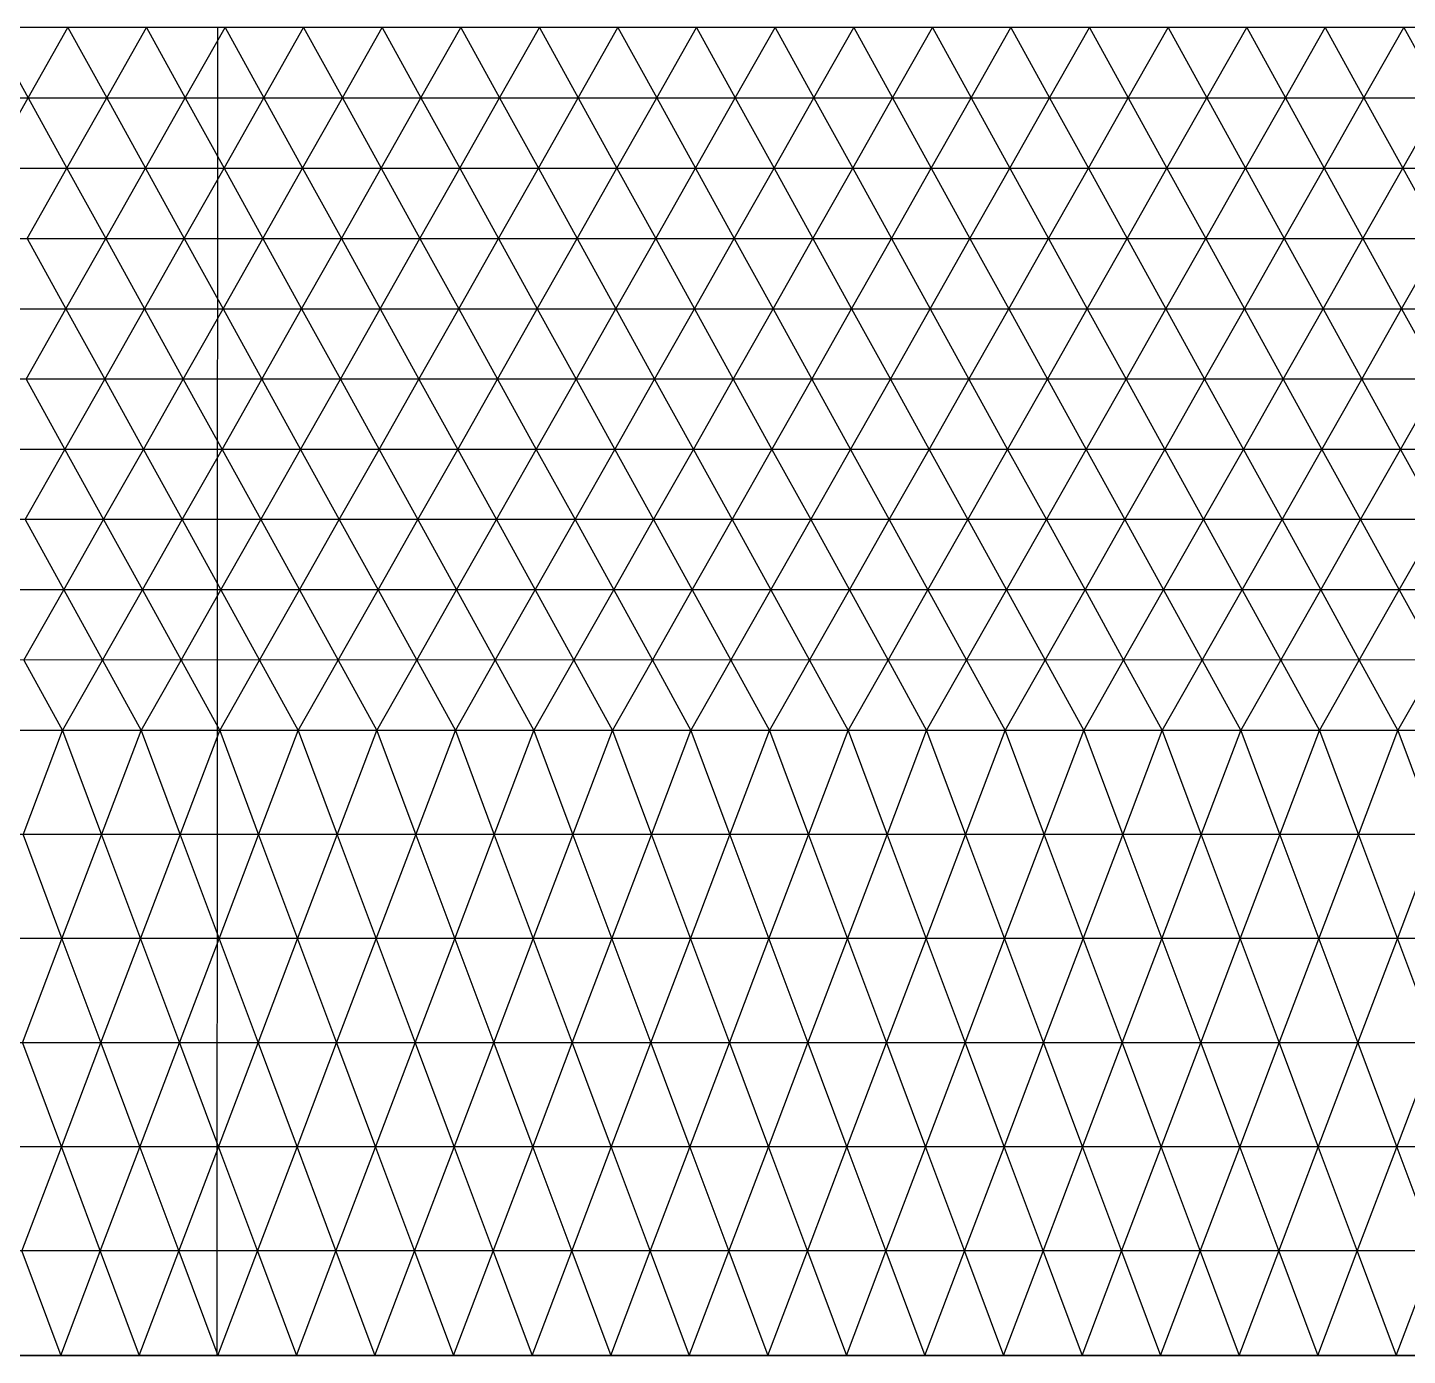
# Model space of a CAD drawing. Extents: x 0.18 to 10.14, y 0.02 to 7.38.
# Drawn here: x 5.859 to 6.559, y 1.157 to 1.83 of the extents above; entities that cross this region are included whole.
import ezdxf

# ---------------------------------------------------------------- set-up
doc = ezdxf.new("R2010")
doc.units = 0
doc.layers.add('1', color=7, linetype='CONTINUOUS')

msp = doc.modelspace()

# ---------------------------------------------------------------- linework, layer by layer
at = {"layer": '1', "color": 253}
for p, q in [((7.354183, 1.830233), (0.620165, 1.830233)), ((5.840025, 1.830233), (5.859694, 1.794582)), ((5.859694, 1.794582), (5.879871, 1.830233)), ((5.879871, 1.830233), (5.899539, 1.794582)), ((5.899539, 1.794582), (5.919717, 1.830233)), ((5.919717, 1.830233), (5.939383, 1.794582)), ((5.939383, 1.794582), (5.959564, 1.830233)), ((5.959564, 1.830233), (5.979227, 1.794582)), ((5.979227, 1.794582), (5.99941, 1.830233)), ((5.99941, 1.830233), (6.019071, 1.794582)), ((6.019071, 1.794582), (6.039256, 1.830233)), ((6.039256, 1.830233), (6.058915, 1.794582)), ((6.058915, 1.794582), (6.079103, 1.830233)), ((6.079103, 1.830233), (6.09876, 1.794582)), ((6.09876, 1.794582), (6.118948, 1.830233)), ((6.118948, 1.830233), (6.138604, 1.794582)), ((6.138604, 1.794582), (6.158795, 1.830233)), ((6.158795, 1.830233), (6.178448, 1.794582)), ((6.178448, 1.794582), (6.198641, 1.830233)), ((6.198641, 1.830233), (6.218293, 1.794582)), ((6.218293, 1.794582), (6.238488, 1.830233)), ((6.238488, 1.830233), (6.258136, 1.794582)), ((6.258136, 1.794582), (6.278334, 1.830233)), ((6.278334, 1.830233), (6.297981, 1.794582)), ((6.297981, 1.794582), (6.318181, 1.830233)), ((6.318181, 1.830233), (6.337825, 1.794582)), ((6.337825, 1.794582), (6.358027, 1.830233)), ((6.358027, 1.830233), (6.377669, 1.794582)), ((6.377669, 1.794582), (6.397872, 1.830233)), ((6.397872, 1.830233), (6.417514, 1.794582)), ((6.417514, 1.794582), (6.437719, 1.830233)), ((6.437719, 1.830233), (6.457358, 1.794582)), ((6.457358, 1.794582), (6.477565, 1.830233)), ((6.477565, 1.830233), (6.497202, 1.794582)), ((6.497202, 1.794582), (6.517411, 1.830233)), ((6.517411, 1.830233), (6.537046, 1.794582)), ((6.537046, 1.794582), (6.557257, 1.830233)), ((6.557257, 1.830233), (6.57689, 1.794582)), ((7.254146, 1.79444), (0.620165, 1.794582)), ((5.839523, 1.758931), (5.859694, 1.794582)), ((5.859694, 1.794582), (5.879365, 1.758931)), ((5.879365, 1.758931), (5.899539, 1.794582)), ((5.899539, 1.794582), (5.919207, 1.758931)), ((5.919207, 1.758931), (5.939383, 1.794582)), ((5.939383, 1.794582), (5.959049, 1.758931)), ((5.959049, 1.758931), (5.979227, 1.794582)), ((5.979227, 1.794582), (5.998891, 1.758931)), ((5.998891, 1.758931), (6.019071, 1.794582)), ((6.019071, 1.794582), (6.038734, 1.758931)), ((6.038734, 1.758931), (6.058915, 1.794582)), ((6.058915, 1.794582), (6.078576, 1.758931)), ((6.078576, 1.758931), (6.09876, 1.794582)), ((6.09876, 1.794582), (6.118419, 1.758931)), ((6.118419, 1.758931), (6.138604, 1.794582)), ((6.138604, 1.794582), (6.158261, 1.758931)), ((6.158261, 1.758931), (6.178448, 1.794582)), ((6.178448, 1.794582), (6.198102, 1.758931)), ((6.198102, 1.758931), (6.218293, 1.794582)), ((6.218293, 1.794582), (6.237945, 1.758931)), ((6.237945, 1.758931), (6.258136, 1.794582)), ((6.258136, 1.794582), (6.277787, 1.758931)), ((6.277787, 1.758931), (6.297981, 1.794582)), ((6.297981, 1.794582), (6.31763, 1.758931)), ((6.31763, 1.758931), (6.337825, 1.794582)), ((6.337825, 1.794582), (6.357472, 1.758931)), ((6.357472, 1.758931), (6.377669, 1.794582)), ((6.377669, 1.794582), (6.397314, 1.758931)), ((6.397314, 1.758931), (6.417514, 1.794582)), ((6.417514, 1.794582), (6.437156, 1.758931)), ((6.437156, 1.758931), (6.457358, 1.794582)), ((6.457358, 1.794582), (6.476998, 1.758932)), ((6.476998, 1.758932), (6.497202, 1.794582)), ((6.497202, 1.794582), (6.51684, 1.758932)), ((6.51684, 1.758932), (6.537046, 1.794582)), ((6.537046, 1.794582), (6.556683, 1.758932)), ((6.556683, 1.758932), (6.57689, 1.794582)), ((7.233879, 1.758769), (0.620165, 1.758931)), ((5.859196, 1.723281), (5.879365, 1.758931)), ((5.879365, 1.758931), (5.899036, 1.723281)), ((5.899036, 1.723281), (5.919207, 1.758931)), ((5.919207, 1.758931), (5.938876, 1.723281)), ((5.938876, 1.723281), (5.959049, 1.758931)), ((5.959049, 1.758931), (5.978716, 1.723281)), ((5.978716, 1.723281), (5.998891, 1.758931)), ((5.998891, 1.758931), (6.018557, 1.723281)), ((6.018557, 1.723281), (6.038734, 1.758931)), ((6.038734, 1.758931), (6.058397, 1.723281)), ((6.058397, 1.723281), (6.078576, 1.758931)), ((6.078576, 1.758931), (6.098237, 1.723281)), ((6.098237, 1.723281), (6.118419, 1.758931)), ((6.118419, 1.758931), (6.138077, 1.723281)), ((6.138077, 1.723281), (6.158261, 1.758931)), ((6.158261, 1.758931), (6.177917, 1.723281)), ((6.177917, 1.723281), (6.198102, 1.758931)), ((6.198102, 1.758931), (6.217757, 1.723281)), ((6.217757, 1.723281), (6.237945, 1.758931)), ((6.237945, 1.758931), (6.257598, 1.723281)), ((6.257598, 1.723281), (6.277787, 1.758931)), ((6.277787, 1.758931), (6.297438, 1.723281)), ((6.297438, 1.723281), (6.31763, 1.758931)), ((6.31763, 1.758931), (6.337278, 1.723281)), ((6.337278, 1.723281), (6.357472, 1.758931)), ((6.357472, 1.758931), (6.377118, 1.723281)), ((6.377118, 1.723281), (6.397314, 1.758931)), ((6.397314, 1.758931), (6.416958, 1.723281)), ((6.416958, 1.723281), (6.437156, 1.758931)), ((6.437156, 1.758931), (6.456799, 1.723281)), ((6.456799, 1.723281), (6.476998, 1.758932)), ((6.476998, 1.758932), (6.496638, 1.723281)), ((6.496638, 1.723281), (6.51684, 1.758932)), ((6.51684, 1.758932), (6.536479, 1.723281)), ((6.536479, 1.723281), (6.556683, 1.758932)), ((6.556683, 1.758932), (6.576319, 1.723281)), ((7.213634, 1.72314), (0.620165, 1.723281)), ((5.859196, 1.723281), (5.878867, 1.68763)), ((5.878867, 1.68763), (5.899036, 1.723281)), ((5.899036, 1.723281), (5.918705, 1.68763)), ((5.918705, 1.68763), (5.938876, 1.723281)), ((5.938876, 1.723281), (5.958543, 1.68763)), ((5.958543, 1.68763), (5.978716, 1.723281)), ((5.978716, 1.723281), (5.998381, 1.68763)), ((5.998381, 1.68763), (6.018557, 1.723281)), ((6.018557, 1.723281), (6.038219, 1.68763)), ((6.038219, 1.68763), (6.058397, 1.723281)), ((6.058397, 1.723281), (6.078057, 1.68763)), ((6.078057, 1.68763), (6.098237, 1.723281)), ((6.098237, 1.723281), (6.117895, 1.68763)), ((6.117895, 1.68763), (6.138077, 1.723281)), ((6.138077, 1.723281), (6.157734, 1.68763)), ((6.157734, 1.68763), (6.177917, 1.723281)), ((6.177917, 1.723281), (6.197572, 1.68763)), ((6.197572, 1.68763), (6.217757, 1.723281)), ((6.217757, 1.723281), (6.23741, 1.68763)), ((6.23741, 1.68763), (6.257598, 1.723281)), ((6.257598, 1.723281), (6.277248, 1.68763)), ((6.277248, 1.68763), (6.297438, 1.723281)), ((6.297438, 1.723281), (6.317086, 1.68763)), ((6.317086, 1.68763), (6.337278, 1.723281)), ((6.337278, 1.723281), (6.356925, 1.68763)), ((6.356925, 1.68763), (6.377118, 1.723281)), ((6.377118, 1.723281), (6.396763, 1.68763)), ((6.396763, 1.68763), (6.416958, 1.723281)), ((6.416958, 1.723281), (6.436601, 1.68763)), ((6.436601, 1.68763), (6.456799, 1.723281)), ((6.456799, 1.723281), (6.476439, 1.68763)), ((6.476439, 1.68763), (6.496638, 1.723281)), ((6.496638, 1.723281), (6.516277, 1.68763)), ((6.516277, 1.68763), (6.536479, 1.723281)), ((6.536479, 1.723281), (6.556115, 1.68763)), ((6.556115, 1.68763), (6.576319, 1.723281)), ((7.392465, 1.687346), (0.620165, 1.68763)), ((5.858697, 1.651979), (5.878867, 1.68763)), ((5.878867, 1.68763), (5.898533, 1.651979)), ((5.898533, 1.651979), (5.918705, 1.68763)), ((5.918705, 1.68763), (5.938369, 1.651979)), ((5.938369, 1.651979), (5.958543, 1.68763)), ((5.958543, 1.68763), (5.978206, 1.651979)), ((5.978206, 1.651979), (5.998381, 1.68763)), ((5.998381, 1.68763), (6.018042, 1.651979)), ((6.018042, 1.651979), (6.038219, 1.68763)), ((6.038219, 1.68763), (6.057878, 1.651979)), ((6.057878, 1.651979), (6.078057, 1.68763)), ((6.078057, 1.68763), (6.097714, 1.651979)), ((6.097714, 1.651979), (6.117895, 1.68763)), ((6.117895, 1.68763), (6.13755, 1.651979)), ((6.13755, 1.651979), (6.157734, 1.68763)), ((6.157734, 1.68763), (6.177386, 1.651979)), ((6.177386, 1.651979), (6.197572, 1.68763)), ((6.197572, 1.68763), (6.217222, 1.65198)), ((6.217222, 1.65198), (6.23741, 1.68763)), ((6.23741, 1.68763), (6.257058, 1.65198)), ((6.257058, 1.65198), (6.277248, 1.68763)), ((6.277248, 1.68763), (6.296895, 1.65198)), ((6.296895, 1.65198), (6.317086, 1.68763)), ((6.317086, 1.68763), (6.33673, 1.65198)), ((6.33673, 1.65198), (6.356925, 1.68763)), ((6.356925, 1.68763), (6.376566, 1.65198)), ((6.376566, 1.65198), (6.396763, 1.68763)), ((6.396763, 1.68763), (6.416403, 1.65198)), ((6.416403, 1.65198), (6.436601, 1.68763)), ((6.436601, 1.68763), (6.456239, 1.65198)), ((6.456239, 1.65198), (6.476439, 1.68763)), ((6.476439, 1.68763), (6.496075, 1.65198)), ((6.496075, 1.65198), (6.516277, 1.68763)), ((6.516277, 1.68763), (6.535911, 1.65198)), ((6.535911, 1.65198), (6.556115, 1.68763)), ((6.556115, 1.68763), (6.575747, 1.65198)), ((7.372298, 1.651848), (0.620165, 1.651979)), ((5.858697, 1.651979), (5.878357, 1.616329)), ((5.878357, 1.616329), (5.898533, 1.651979)), ((5.898533, 1.651979), (5.918192, 1.616329)), ((5.918192, 1.616329), (5.938369, 1.651979)), ((5.938369, 1.651979), (5.958026, 1.616329)), ((5.958026, 1.616329), (5.978206, 1.651979)), ((5.978206, 1.651979), (5.99786, 1.616329)), ((5.99786, 1.616329), (6.018042, 1.651979)), ((6.018042, 1.651979), (6.037694, 1.616329)), ((6.037694, 1.616329), (6.057878, 1.651979)), ((6.057878, 1.651979), (6.077528, 1.616329)), ((6.077528, 1.616329), (6.097714, 1.651979)), ((6.097714, 1.651979), (6.117362, 1.616329)), ((6.117362, 1.616329), (6.13755, 1.651979)), ((6.13755, 1.651979), (6.157197, 1.616329)), ((6.157197, 1.616329), (6.177386, 1.651979)), ((6.177386, 1.651979), (6.197031, 1.616329)), ((6.197031, 1.616329), (6.217222, 1.65198)), ((6.217222, 1.65198), (6.236865, 1.616329)), ((6.236865, 1.616329), (6.257058, 1.65198)), ((6.257058, 1.65198), (6.276699, 1.616329)), ((6.276699, 1.616329), (6.296895, 1.65198)), ((6.296895, 1.65198), (6.316533, 1.616329)), ((6.316533, 1.616329), (6.33673, 1.65198)), ((6.33673, 1.65198), (6.356367, 1.616329)), ((6.356367, 1.616329), (6.376566, 1.65198)), ((6.376566, 1.65198), (6.396201, 1.616329)), ((6.396201, 1.616329), (6.416403, 1.65198)), ((6.416403, 1.65198), (6.436035, 1.616329)), ((6.436035, 1.616329), (6.456239, 1.65198)), ((6.456239, 1.65198), (6.475869, 1.616329)), ((6.475869, 1.616329), (6.496075, 1.65198)), ((6.496075, 1.65198), (6.515703, 1.616329)), ((6.515703, 1.616329), (6.535911, 1.65198)), ((6.535911, 1.65198), (6.555537, 1.616329)), ((6.555537, 1.616329), (6.575747, 1.65198)), ((7.352084, 1.61627), (0.620165, 1.616329)), ((5.858174, 1.580678), (5.878357, 1.616329)), ((5.878357, 1.616329), (5.898006, 1.580678)), ((5.898006, 1.580678), (5.918192, 1.616329)), ((5.918192, 1.616329), (5.937839, 1.580678)), ((5.937839, 1.580678), (5.958026, 1.616329)), ((5.958026, 1.616329), (5.977671, 1.580678)), ((5.977671, 1.580678), (5.99786, 1.616329)), ((5.99786, 1.616329), (6.017503, 1.580678)), ((6.017503, 1.580678), (6.037694, 1.616329)), ((6.037694, 1.616329), (6.057335, 1.580678)), ((6.057335, 1.580678), (6.077528, 1.616329)), ((6.077528, 1.616329), (6.097167, 1.580678)), ((6.097167, 1.580678), (6.117362, 1.616329)), ((6.117362, 1.616329), (6.136999, 1.580678)), ((6.136999, 1.580678), (6.157197, 1.616329)), ((6.157197, 1.616329), (6.176831, 1.580678)), ((6.176831, 1.580678), (6.197031, 1.616329)), ((6.197031, 1.616329), (6.216663, 1.580678)), ((6.216663, 1.580678), (6.236865, 1.616329)), ((6.236865, 1.616329), (6.256495, 1.580678)), ((6.256495, 1.580678), (6.276699, 1.616329)), ((6.276699, 1.616329), (6.296327, 1.580678)), ((6.296327, 1.580678), (6.316533, 1.616329)), ((6.316533, 1.616329), (6.336159, 1.580678)), ((6.336159, 1.580678), (6.356367, 1.616329)), ((6.356367, 1.616329), (6.375991, 1.580678)), ((6.375991, 1.580678), (6.396201, 1.616329)), ((6.396201, 1.616329), (6.415823, 1.580678)), ((6.415823, 1.580678), (6.436035, 1.616329)), ((6.436035, 1.616329), (6.455655, 1.580678)), ((6.455655, 1.580678), (6.475869, 1.616329)), ((6.475869, 1.616329), (6.495487, 1.580678)), ((6.495487, 1.580678), (6.515703, 1.616329)), ((6.515703, 1.616329), (6.53532, 1.580678)), ((6.53532, 1.580678), (6.555537, 1.616329)), ((6.555537, 1.616329), (6.575151, 1.580678)), ((7.371721, 1.580726), (0.620165, 1.580678)), ((5.858174, 1.580678), (5.87781, 1.545027)), ((5.87781, 1.545027), (5.898006, 1.580678)), ((5.898006, 1.580678), (5.91764, 1.545027)), ((5.91764, 1.545027), (5.937839, 1.580678)), ((5.937839, 1.580678), (5.95747, 1.545027)), ((5.95747, 1.545027), (5.977671, 1.580678)), ((5.977671, 1.580678), (5.9973, 1.545027)), ((5.9973, 1.545027), (6.017503, 1.580678)), ((6.017503, 1.580678), (6.03713, 1.545027)), ((6.03713, 1.545027), (6.057335, 1.580678)), ((6.057335, 1.580678), (6.076961, 1.545027)), ((6.076961, 1.545027), (6.097167, 1.580678)), ((6.097167, 1.580678), (6.11679, 1.545027)), ((6.11679, 1.545027), (6.136999, 1.580678)), ((6.136999, 1.580678), (6.15662, 1.545027)), ((6.15662, 1.545027), (6.176831, 1.580678)), ((6.176831, 1.580678), (6.19645, 1.545027)), ((6.19645, 1.545027), (6.216663, 1.580678)), ((6.216663, 1.580678), (6.23628, 1.545027)), ((6.23628, 1.545027), (6.256495, 1.580678)), ((6.256495, 1.580678), (6.27611, 1.545027)), ((6.27611, 1.545027), (6.296327, 1.580678)), ((6.296327, 1.580678), (6.31594, 1.545027)), ((6.31594, 1.545027), (6.336159, 1.580678)), ((6.336159, 1.580678), (6.35577, 1.545027)), ((6.35577, 1.545027), (6.375991, 1.580678)), ((6.375991, 1.580678), (6.3956, 1.545027)), ((6.3956, 1.545027), (6.415823, 1.580678)), ((6.415823, 1.580678), (6.435431, 1.545027)), ((6.435431, 1.545027), (6.455655, 1.580678)), ((6.455655, 1.580678), (6.475261, 1.545028)), ((6.475261, 1.545028), (6.495487, 1.580678)), ((6.495487, 1.580678), (6.51509, 1.545028)), ((6.51509, 1.545028), (6.53532, 1.580678)), ((6.53532, 1.580678), (6.55492, 1.545028)), ((6.55492, 1.545028), (6.575151, 1.580678)), ((7.391325, 1.545134), (0.620165, 1.545027)), ((5.857598, 1.509377), (5.87781, 1.545027)), ((5.87781, 1.545027), (5.897425, 1.509377)), ((5.897425, 1.509377), (5.91764, 1.545027)), ((5.91764, 1.545027), (5.937253, 1.509377)), ((5.937253, 1.509377), (5.95747, 1.545027)), ((5.95747, 1.545027), (5.977081, 1.509377)), ((5.977081, 1.509377), (5.9973, 1.545027)), ((5.9973, 1.545027), (6.01691, 1.509377)), ((6.01691, 1.509377), (6.03713, 1.545027)), ((6.03713, 1.545027), (6.056738, 1.509377)), ((6.056738, 1.509377), (6.076961, 1.545027)), ((6.076961, 1.545027), (6.096566, 1.509377)), ((6.096566, 1.509377), (6.11679, 1.545027)), ((6.11679, 1.545027), (6.136394, 1.509377)), ((6.136394, 1.509377), (6.15662, 1.545027)), ((6.15662, 1.545027), (6.176222, 1.509377)), ((6.176222, 1.509377), (6.19645, 1.545027)), ((6.19645, 1.545027), (6.21605, 1.509377)), ((6.21605, 1.509377), (6.23628, 1.545027)), ((6.23628, 1.545027), (6.255877, 1.509377)), ((6.255877, 1.509377), (6.27611, 1.545027)), ((6.27611, 1.545027), (6.295705, 1.509377)), ((6.295705, 1.509377), (6.31594, 1.545027)), ((6.31594, 1.545027), (6.335534, 1.509377)), ((6.335534, 1.509377), (6.35577, 1.545027)), ((6.35577, 1.545027), (6.375361, 1.509377)), ((6.375361, 1.509377), (6.3956, 1.545027)), ((6.3956, 1.545027), (6.41519, 1.509377)), ((6.41519, 1.509377), (6.435431, 1.545027)), ((6.435431, 1.545027), (6.455018, 1.509377)), ((6.455018, 1.509377), (6.475261, 1.545028)), ((6.475261, 1.545028), (6.494846, 1.509377)), ((6.494846, 1.509377), (6.51509, 1.545028)), ((6.51509, 1.545028), (6.534674, 1.509377)), ((6.534674, 1.509377), (6.55492, 1.545028)), ((6.55492, 1.545028), (6.574502, 1.509377)), ((7.450747, 1.509545), (0.620165, 1.509377)), ((5.857598, 1.509377), (5.877195, 1.473726)), ((5.877195, 1.473726), (5.897425, 1.509377)), ((5.897425, 1.509377), (5.917022, 1.473726)), ((5.917022, 1.473726), (5.937253, 1.509377)), ((5.937253, 1.509377), (5.956847, 1.473726)), ((5.956847, 1.473726), (5.977081, 1.509377)), ((5.977081, 1.509377), (5.996673, 1.473726)), ((5.996673, 1.473726), (6.01691, 1.509377)), ((6.01691, 1.509377), (6.0365, 1.473726)), ((6.0365, 1.473726), (6.056738, 1.509377)), ((6.056738, 1.509377), (6.076325, 1.473726)), ((6.076325, 1.473726), (6.096566, 1.509377)), ((6.096566, 1.509377), (6.116151, 1.473726)), ((6.116151, 1.473726), (6.136394, 1.509377)), ((6.136394, 1.509377), (6.155977, 1.473726)), ((6.155977, 1.473726), (6.176222, 1.509377)), ((6.176222, 1.509377), (6.195803, 1.473726)), ((6.195803, 1.473726), (6.21605, 1.509377)), ((6.21605, 1.509377), (6.235629, 1.473726)), ((6.235629, 1.473726), (6.255877, 1.509377)), ((6.255877, 1.509377), (6.275455, 1.473726)), ((6.275455, 1.473726), (6.295705, 1.509377)), ((6.295705, 1.509377), (6.315281, 1.473726)), ((6.315281, 1.473726), (6.335534, 1.509377)), ((6.335534, 1.509377), (6.355107, 1.473726)), ((6.355107, 1.473726), (6.375361, 1.509377)), ((6.375361, 1.509377), (6.394933, 1.473726)), ((6.394933, 1.473726), (6.41519, 1.509377)), ((6.41519, 1.509377), (6.434759, 1.473726)), ((6.434759, 1.473726), (6.455018, 1.509377)), ((6.455018, 1.509377), (6.474585, 1.473726)), ((6.474585, 1.473726), (6.494846, 1.509377)), ((6.494846, 1.509377), (6.514411, 1.473726)), ((6.514411, 1.473726), (6.534674, 1.509377)), ((6.534674, 1.509377), (6.554237, 1.473726)), ((6.554237, 1.473726), (6.574502, 1.509377)), ((7.908321, 1.473726), (0.620165, 1.473726)), ((5.857121, 1.42091), (5.877195, 1.473726)), ((5.877195, 1.473726), (5.896949, 1.42091)), ((5.896949, 1.42091), (5.917022, 1.473726)), ((5.917022, 1.473726), (5.936777, 1.42091)), ((5.936777, 1.42091), (5.956847, 1.473726)), ((5.956847, 1.473726), (5.976604, 1.42091)), ((5.976604, 1.42091), (5.996673, 1.473726)), ((5.996673, 1.473726), (6.016432, 1.42091)), ((6.016432, 1.42091), (6.0365, 1.473726)), ((6.0365, 1.473726), (6.056259, 1.42091)), ((6.056259, 1.42091), (6.076325, 1.473726)), ((6.076325, 1.473726), (6.096087, 1.42091)), ((6.096087, 1.42091), (6.116151, 1.473726)), ((6.116151, 1.473726), (6.135914, 1.42091)), ((6.135914, 1.42091), (6.155977, 1.473726)), ((6.155977, 1.473726), (6.175742, 1.42091)), ((6.175742, 1.42091), (6.195803, 1.473726)), ((6.195803, 1.473726), (6.215569, 1.42091)), ((6.215569, 1.42091), (6.235629, 1.473726)), ((6.235629, 1.473726), (6.255398, 1.42091)), ((6.255398, 1.42091), (6.275455, 1.473726)), ((6.275455, 1.473726), (6.295225, 1.42091)), ((6.295225, 1.42091), (6.315281, 1.473726)), ((6.315281, 1.473726), (6.335052, 1.42091)), ((6.335052, 1.42091), (6.355107, 1.473726)), ((6.355107, 1.473726), (6.37488, 1.42091)), ((6.37488, 1.42091), (6.394933, 1.473726)), ((6.394933, 1.473726), (6.414708, 1.42091)), ((6.414708, 1.42091), (6.434759, 1.473726)), ((6.434759, 1.473726), (6.454535, 1.42091)), ((6.454535, 1.42091), (6.474585, 1.473726)), ((6.474585, 1.473726), (6.494363, 1.42091)), ((6.494363, 1.42091), (6.514411, 1.473726)), ((6.514411, 1.473726), (6.534191, 1.42091)), ((6.534191, 1.42091), (6.554237, 1.473726)), ((6.554237, 1.473726), (6.574018, 1.42091)), ((7.769044, 1.421027), (0.620165, 1.42091)), ((5.857121, 1.42091), (5.876875, 1.368094)), ((5.876875, 1.368094), (5.896949, 1.42091)), ((5.896949, 1.42091), (5.916704, 1.368094)), ((5.916704, 1.368094), (5.936777, 1.42091)), ((5.936777, 1.42091), (5.956533, 1.368094)), ((5.956533, 1.368094), (5.976604, 1.42091)), ((5.976604, 1.42091), (5.996363, 1.368094)), ((5.996363, 1.368094), (6.016432, 1.42091)), ((6.016432, 1.42091), (6.036192, 1.368094)), ((6.036192, 1.368094), (6.056259, 1.42091)), ((6.056259, 1.42091), (6.076021, 1.368094)), ((6.076021, 1.368094), (6.096087, 1.42091)), ((6.096087, 1.42091), (6.11585, 1.368094)), ((6.11585, 1.368094), (6.135914, 1.42091)), ((6.135914, 1.42091), (6.15568, 1.368094)), ((6.15568, 1.368094), (6.175742, 1.42091)), ((6.175742, 1.42091), (6.195508, 1.368094)), ((6.195508, 1.368094), (6.215569, 1.42091)), ((6.215569, 1.42091), (6.235338, 1.368094)), ((6.235338, 1.368094), (6.255398, 1.42091)), ((6.255398, 1.42091), (6.275167, 1.368094)), ((6.275167, 1.368094), (6.295225, 1.42091)), ((6.295225, 1.42091), (6.314996, 1.368094)), ((6.314996, 1.368094), (6.335052, 1.42091)), ((6.335052, 1.42091), (6.354825, 1.368094)), ((6.354825, 1.368094), (6.37488, 1.42091)), ((6.37488, 1.42091), (6.394655, 1.368094)), ((6.394655, 1.368094), (6.414708, 1.42091)), ((6.414708, 1.42091), (6.434484, 1.368094)), ((6.434484, 1.368094), (6.454535, 1.42091)), ((6.454535, 1.42091), (6.474314, 1.368094)), ((6.474314, 1.368094), (6.494363, 1.42091)), ((6.494363, 1.42091), (6.514143, 1.368094)), ((6.514143, 1.368094), (6.534191, 1.42091)), ((6.534191, 1.42091), (6.553972, 1.368094)), ((6.553972, 1.368094), (6.574018, 1.42091)), ((7.749104, 1.368233), (0.620165, 1.368094)), ((5.8568, 1.315278), (5.876875, 1.368094)), ((5.876875, 1.368094), (5.89663, 1.315278)), ((5.89663, 1.315278), (5.916704, 1.368094)), ((5.916704, 1.368094), (5.936461, 1.315278)), ((5.936461, 1.315278), (5.956533, 1.368094)), ((5.956533, 1.368094), (5.976292, 1.315278)), ((5.976292, 1.315278), (5.996363, 1.368094)), ((5.996363, 1.368094), (6.016123, 1.315278)), ((6.016123, 1.315278), (6.036192, 1.368094)), ((6.036192, 1.368094), (6.055954, 1.315278)), ((6.055954, 1.315278), (6.076021, 1.368094)), ((6.076021, 1.368094), (6.095784, 1.315278)), ((6.095784, 1.315278), (6.11585, 1.368094)), ((6.11585, 1.368094), (6.135615, 1.315278)), ((6.135615, 1.315278), (6.15568, 1.368094)), ((6.15568, 1.368094), (6.175446, 1.315278)), ((6.175446, 1.315278), (6.195508, 1.368094)), ((6.195508, 1.368094), (6.215277, 1.315278)), ((6.215277, 1.315278), (6.235338, 1.368094)), ((6.235338, 1.368094), (6.255108, 1.315278)), ((6.255108, 1.315278), (6.275167, 1.368094)), ((6.275167, 1.368094), (6.294939, 1.315278)), ((6.294939, 1.315278), (6.314996, 1.368094)), ((6.314996, 1.368094), (6.33477, 1.315278)), ((6.33477, 1.315278), (6.354825, 1.368094)), ((6.354825, 1.368094), (6.3746, 1.315278)), ((6.3746, 1.315278), (6.394655, 1.368094)), ((6.394655, 1.368094), (6.414432, 1.315278)), ((6.414432, 1.315278), (6.434484, 1.368094)), ((6.434484, 1.368094), (6.454262, 1.315278)), ((6.454262, 1.315278), (6.474314, 1.368094)), ((6.474314, 1.368094), (6.494092, 1.315278)), ((6.494092, 1.315278), (6.514143, 1.368094)), ((6.514143, 1.368094), (6.533924, 1.315278)), ((6.533924, 1.315278), (6.553972, 1.368094)), ((6.553972, 1.368094), (6.573754, 1.315278)), ((7.729073, 1.31539), (0.620165, 1.315278)), ((5.8568, 1.315278), (5.876555, 1.262463)), ((5.876555, 1.262463), (5.89663, 1.315278)), ((5.89663, 1.315278), (5.916388, 1.262463)), ((5.916388, 1.262463), (5.936461, 1.315278)), ((5.936461, 1.315278), (5.95622, 1.262463)), ((5.95622, 1.262463), (5.976292, 1.315278)), ((5.976292, 1.315278), (5.996052, 1.262463)), ((5.996052, 1.262463), (6.016123, 1.315278)), ((6.016123, 1.315278), (6.035885, 1.262463)), ((6.035885, 1.262463), (6.055954, 1.315278)), ((6.055954, 1.315278), (6.075717, 1.262463)), ((6.075717, 1.262463), (6.095784, 1.315278)), ((6.095784, 1.315278), (6.11555, 1.262463)), ((6.11555, 1.262463), (6.135615, 1.315278)), ((6.135615, 1.315278), (6.155382, 1.262463)), ((6.155382, 1.262463), (6.175446, 1.315278)), ((6.175446, 1.315278), (6.195214, 1.262463)), ((6.195214, 1.262463), (6.215277, 1.315278)), ((6.215277, 1.315278), (6.235047, 1.262463)), ((6.235047, 1.262463), (6.255108, 1.315278)), ((6.255108, 1.315278), (6.274879, 1.262463)), ((6.274879, 1.262463), (6.294939, 1.315278)), ((6.294939, 1.315278), (6.314712, 1.262463)), ((6.314712, 1.262463), (6.33477, 1.315278)), ((6.33477, 1.315278), (6.354544, 1.262463)), ((6.354544, 1.262463), (6.3746, 1.315278)), ((6.3746, 1.315278), (6.394377, 1.262463)), ((6.394377, 1.262463), (6.414432, 1.315278)), ((6.414432, 1.315278), (6.434209, 1.262463)), ((6.434209, 1.262463), (6.454262, 1.315278)), ((6.454262, 1.315278), (6.474041, 1.262463)), ((6.474041, 1.262463), (6.494092, 1.315278)), ((6.494092, 1.315278), (6.513874, 1.262463)), ((6.513874, 1.262463), (6.533924, 1.315278)), ((6.533924, 1.315278), (6.553706, 1.262463)), ((6.553706, 1.262463), (6.573754, 1.315278)), ((7.748929, 1.262588), (0.620165, 1.262463)), ((5.856478, 1.209647), (5.876555, 1.262463)), ((5.876555, 1.262463), (5.896312, 1.209647)), ((5.896312, 1.209647), (5.916388, 1.262463)), ((5.916388, 1.262463), (5.936146, 1.209647)), ((5.936146, 1.209647), (5.95622, 1.262463)), ((5.95622, 1.262463), (5.97598, 1.209647)), ((5.97598, 1.209647), (5.996052, 1.262463)), ((5.996052, 1.262463), (6.015814, 1.209647)), ((6.015814, 1.209647), (6.035885, 1.262463)), ((6.035885, 1.262463), (6.055648, 1.209647)), ((6.055648, 1.209647), (6.075717, 1.262463)), ((6.075717, 1.262463), (6.095482, 1.209647)), ((6.095482, 1.209647), (6.11555, 1.262463)), ((6.11555, 1.262463), (6.135316, 1.209647)), ((6.135316, 1.209647), (6.155382, 1.262463)), ((6.155382, 1.262463), (6.17515, 1.209647)), ((6.17515, 1.209647), (6.195214, 1.262463)), ((6.195214, 1.262463), (6.214984, 1.209647)), ((6.214984, 1.209647), (6.235047, 1.262463)), ((6.235047, 1.262463), (6.254818, 1.209647)), ((6.254818, 1.209647), (6.274879, 1.262463)), ((6.274879, 1.262463), (6.294652, 1.209647)), ((6.294652, 1.209647), (6.314712, 1.262463)), ((6.314712, 1.262463), (6.334486, 1.209647)), ((6.334486, 1.209647), (6.354544, 1.262463)), ((6.354544, 1.262463), (6.374321, 1.209647)), ((6.374321, 1.209647), (6.394377, 1.262463)), ((6.394377, 1.262463), (6.414155, 1.209647)), ((6.414155, 1.209647), (6.434209, 1.262463)), ((6.434209, 1.262463), (6.453989, 1.209647)), ((6.453989, 1.209647), (6.474041, 1.262463)), ((6.474041, 1.262463), (6.493823, 1.209647)), ((6.493823, 1.209647), (6.513874, 1.262463)), ((6.513874, 1.262463), (6.533657, 1.209647)), ((6.533657, 1.209647), (6.553706, 1.262463)), ((6.553706, 1.262463), (6.573491, 1.209647)), ((7.848769, 1.209884), (0.620165, 1.209647)), ((5.856478, 1.209647), (5.876235, 1.156831)), ((5.876235, 1.156831), (5.896312, 1.209647)), ((5.896312, 1.209647), (5.916071, 1.156831)), ((5.916071, 1.156831), (5.936146, 1.209647)), ((5.936146, 1.209647), (5.955906, 1.156831)), ((5.955906, 1.156831), (5.97598, 1.209647)), ((5.97598, 1.209647), (5.995742, 1.156831)), ((5.995742, 1.156831), (6.015814, 1.209647)), ((6.015814, 1.209647), (6.035578, 1.156831)), ((6.035578, 1.156831), (6.055648, 1.209647)), ((6.055648, 1.209647), (6.075413, 1.156831)), ((6.075413, 1.156831), (6.095482, 1.209647)), ((6.095482, 1.209647), (6.115249, 1.156831)), ((6.115249, 1.156831), (6.135316, 1.209647)), ((6.135316, 1.209647), (6.155085, 1.156831)), ((6.155085, 1.156831), (6.17515, 1.209647)), ((6.17515, 1.209647), (6.19492, 1.156831)), ((6.19492, 1.156831), (6.214984, 1.209647)), ((6.214984, 1.209647), (6.234756, 1.156831)), ((6.234756, 1.156831), (6.254818, 1.209647)), ((6.254818, 1.209647), (6.274591, 1.156831)), ((6.274591, 1.156831), (6.294652, 1.209647)), ((6.294652, 1.209647), (6.314427, 1.156831)), ((6.314427, 1.156831), (6.334486, 1.209647)), ((6.334486, 1.209647), (6.354263, 1.156831)), ((6.354263, 1.156831), (6.374321, 1.209647)), ((6.374321, 1.209647), (6.394098, 1.156831)), ((6.394098, 1.156831), (6.414155, 1.209647)), ((6.414155, 1.209647), (6.433934, 1.156831)), ((6.433934, 1.156831), (6.453989, 1.209647)), ((6.453989, 1.209647), (6.47377, 1.156831)), ((6.47377, 1.156831), (6.493823, 1.209647)), ((6.493823, 1.209647), (6.513606, 1.156831)), ((6.513606, 1.156831), (6.533657, 1.209647)), ((6.533657, 1.209647), (6.553442, 1.156831)), ((6.553442, 1.156831), (6.573491, 1.209647)), ((8.276347, 1.156831), (0.620165, 1.156831))]:
    msp.add_line(p, q, dxfattribs=at)
at = {"layer": '1', "color": 5}
for p, q in [((5.879871, 1.830233), (5.840025, 1.830233)), ((5.919717, 1.830233), (5.879871, 1.830233)), ((5.959564, 1.830233), (5.919717, 1.830233)), ((5.99941, 1.830233), (5.959564, 1.830233)), ((6.039256, 1.830233), (5.99941, 1.830233)), ((6.079103, 1.830233), (6.039256, 1.830233)), ((6.118948, 1.830233), (6.079103, 1.830233)), ((6.158795, 1.830233), (6.118948, 1.830233)), ((6.198641, 1.830233), (6.158795, 1.830233)), ((6.238488, 1.830233), (6.198641, 1.830233)), ((6.278334, 1.830233), (6.238488, 1.830233)), ((6.318181, 1.830233), (6.278334, 1.830233)), ((6.358027, 1.830233), (6.318181, 1.830233)), ((6.397872, 1.830233), (6.358027, 1.830233)), ((6.437719, 1.830233), (6.397872, 1.830233)), ((6.477565, 1.830233), (6.437719, 1.830233)), ((6.517411, 1.830233), (6.477565, 1.830233)), ((6.557257, 1.830233), (6.517411, 1.830233)), ((6.597104, 1.830233), (6.557257, 1.830233)), ((5.836399, 1.156831), (5.876235, 1.156831)), ((5.876235, 1.156831), (5.916071, 1.156831)), ((5.916071, 1.156831), (5.955906, 1.156831)), ((5.955906, 1.156831), (5.995742, 1.156831)), ((5.995742, 1.156831), (6.035578, 1.156831)), ((6.035578, 1.156831), (6.075413, 1.156831)), ((6.075413, 1.156831), (6.115249, 1.156831)), ((6.115249, 1.156831), (6.155085, 1.156831)), ((6.155085, 1.156831), (6.19492, 1.156831)), ((6.19492, 1.156831), (6.234756, 1.156831)), ((6.234756, 1.156831), (6.274591, 1.156831)), ((6.274591, 1.156831), (6.314427, 1.156831)), ((6.314427, 1.156831), (6.354263, 1.156831)), ((6.354263, 1.156831), (6.394098, 1.156831)), ((6.394098, 1.156831), (6.433934, 1.156831)), ((6.433934, 1.156831), (6.47377, 1.156831)), ((6.47377, 1.156831), (6.513606, 1.156831)), ((6.513606, 1.156831), (6.553442, 1.156831)), ((6.553442, 1.156831), (6.593277, 1.156831))]:
    msp.add_line(p, q, dxfattribs=at)
at = {"layer": '1', "color": 6}
msp.add_line((5.955563, 1.156831), (5.955868, 1.830233), dxfattribs=at)

doc.saveas('drawing.dxf')
